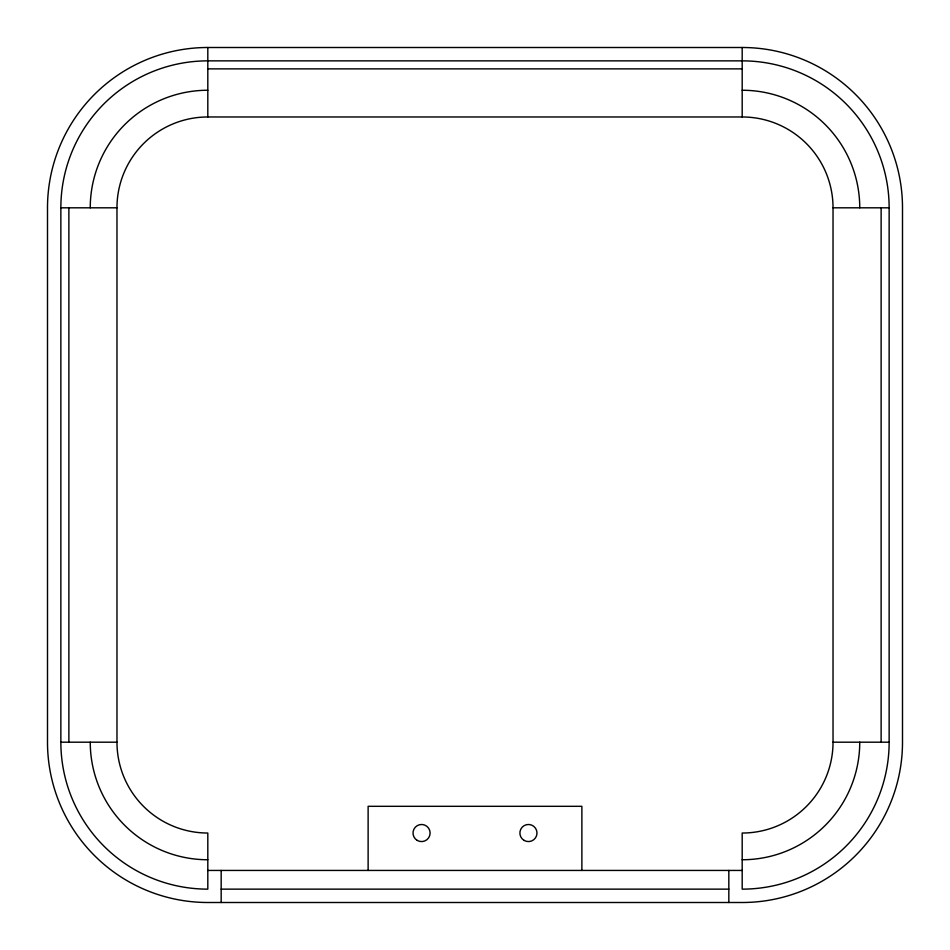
<?xml version="1.0" encoding="UTF-8"?>
<svg xmlns="http://www.w3.org/2000/svg" width="950" height="950" viewBox="0 0 950 950"><rect width="100%" height="100%" fill="white"/><g stroke="black" fill="none" stroke-linecap="round" stroke-linejoin="round"><path stroke-width="1.43" d="M207.812 47.5L742.188 47.5A160.312 160.312 0 0 1 902.5 207.812L902.5 742.188A160.312 160.312 0 0 1 742.188 902.5L207.812 902.5A160.312 160.312 0 0 1 47.5 742.188L47.5 207.812A160.312 160.312 0 0 1 207.812 47.5L207.812 116.969A90.844 90.844 0 0 0 116.969 207.812L116.969 742.188A90.844 90.844 0 0 0 207.812 833.031L207.812 889.141A146.953 146.953 0 0 1 60.859 742.188L60.859 207.812A146.953 146.953 0 0 1 207.812 60.859L742.188 60.859A146.953 146.953 0 0 1 889.141 207.812L889.141 742.188A146.953 146.953 0 0 1 742.188 889.141L742.188 833.031A90.844 90.844 0 0 0 833.031 742.188L833.031 207.812A90.844 90.844 0 0 0 742.188 116.969L207.812 116.969M207.812 68.875L742.188 68.875M60.859 207.812L116.969 207.812M833.031 207.812L889.141 207.812M60.859 742.188L116.969 742.188M833.031 742.188L889.141 742.188M207.812 870.438L742.188 870.438M221.172 889.141L728.828 889.141M881.125 207.812L881.125 742.188M742.188 47.5L742.188 116.969M728.828 870.438L728.828 902.5M581.875 870.438L581.875 806.312L368.125 806.312L368.125 870.438M221.172 870.438L221.172 902.5M68.875 207.812L68.875 742.188M207.812 859.75A117.562 117.562 0 0 1 90.25 742.188M90.25 207.812A117.562 117.562 0 0 1 207.812 90.25M859.75 742.188A117.562 117.562 0 0 1 742.188 859.75M742.188 90.25A117.562 117.562 0 0 1 859.75 207.812M417.287 840.441A8.55 8.55 0 0 0 430.113 833.031A8.55 8.55 0 0 0 417.287 825.621A8.55 8.55 0 0 0 417.287 840.441M524.163 840.441A8.55 8.55 0 0 0 536.987 833.031A8.55 8.55 0 0 0 524.163 825.621A8.55 8.55 0 0 0 524.163 840.441"/></g></svg>
